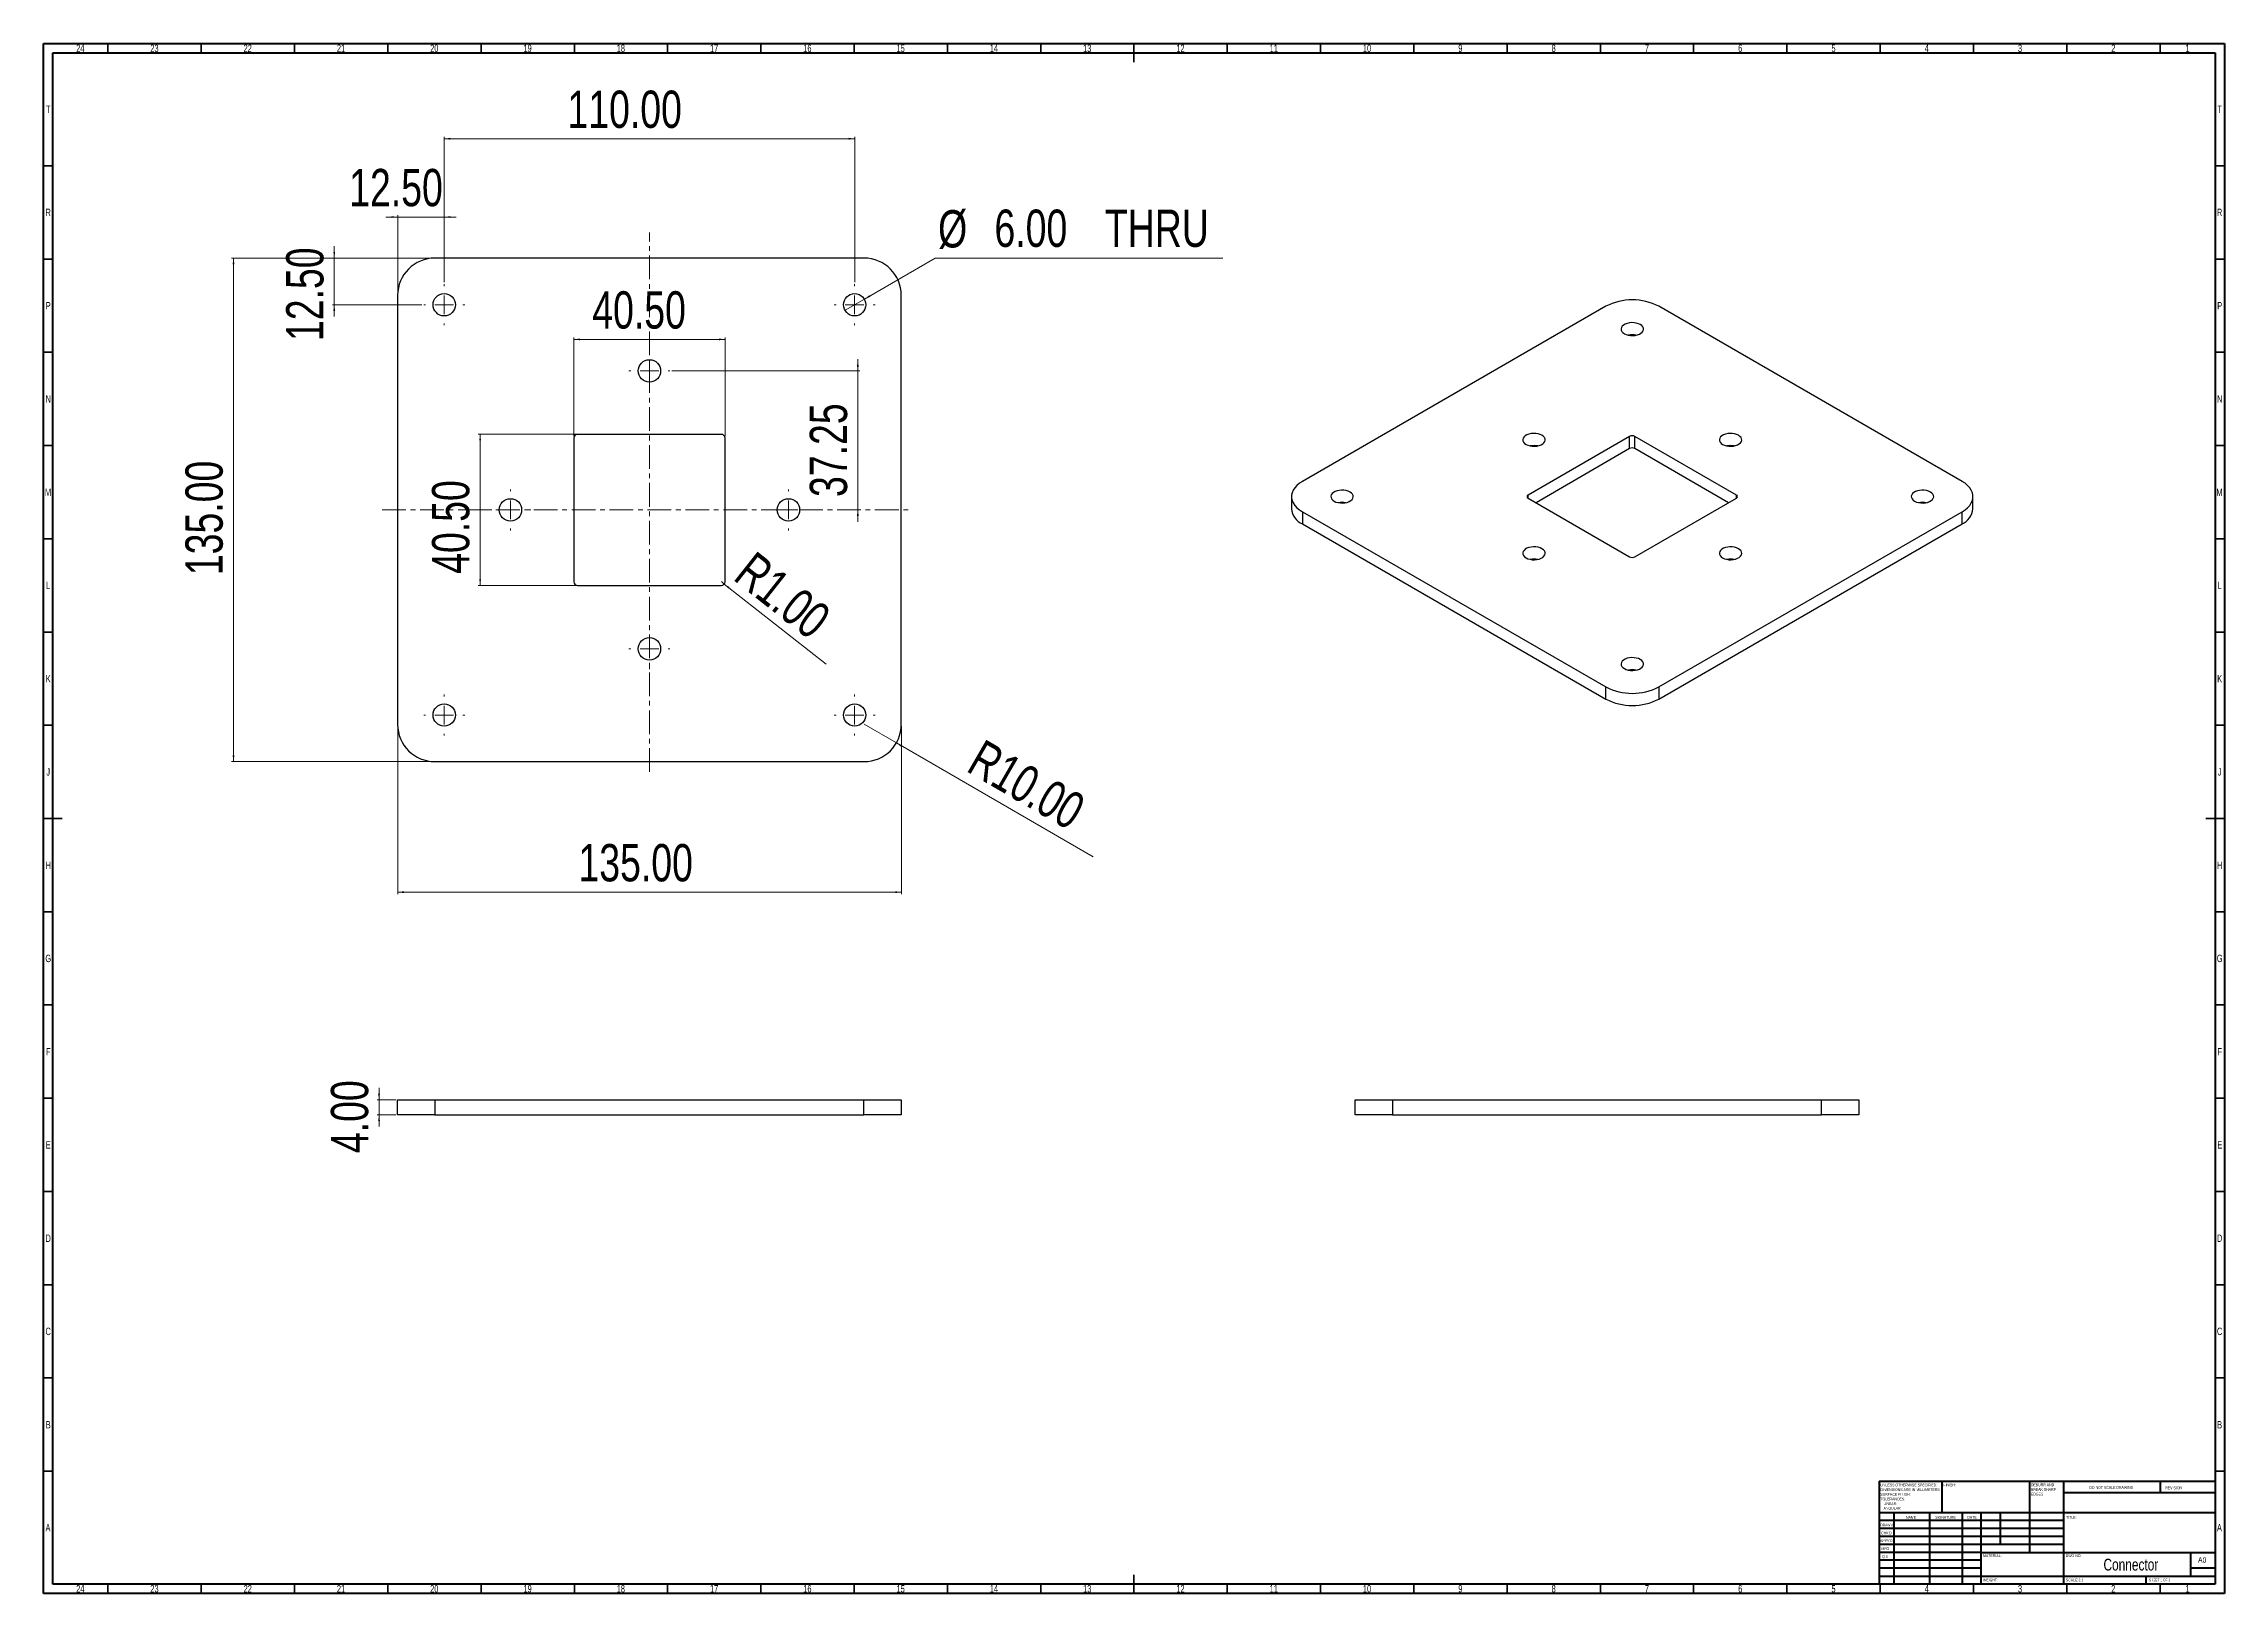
# Model space of a CAD drawing. Header units: millimetres. Extents: x 15 to 1184, y 5 to 836.
import ezdxf

# ---------------------------------------------------------------- set-up
doc = ezdxf.new("R2010")
doc.units = ezdxf.units.MM
doc.linetypes.add('CENTERX2', pattern=[20.32, 12.7, -2.54, 2.54, -2.54])
doc.styles.add('SLDTEXTSTYLE0', font='TXT', dxfattribs={"width": 0.75})
doc.styles.add('SLDTEXTSTYLE1', font='TXT', dxfattribs={"width": 0.686449})
doc.styles.add('SLDTEXTSTYLE2', font='TXT', dxfattribs={"width": 0.6875})
doc.dimstyles.new('SLDDIMSTYLE0', dxfattribs={"dimtxt": 20, "dimasz": 3.302, "dimexe": 0, "dimexo": 0.0625, "dimgap": 5, "dimtad": 1, "dimlfac": 0.5, "dimrnd": 1e-09, "dimzin": 4, "dimdsep": 46, "dimtxsty": 'SLDTEXTSTYLE0', "dimsah": 1, "dimcen": 0.09, "dimadec": 0, "dimazin": 1, "dimtfac": 1, "dimtmove": 0, "dimatfit": 0, "dimfxl": 0, "dimfrac": 2, "dimtolj": 1, "dimtzin": 12, "dimarcsym": 0})
doc.dimstyles.new('SLDDIMSTYLE1', dxfattribs={"dimtxt": 20, "dimasz": 3.302, "dimexe": 0, "dimexo": 0.0625, "dimgap": 5, "dimtad": 1, "dimlfac": 0.5, "dimrnd": 1e-09, "dimzin": 4, "dimdsep": 46, "dimtxsty": 'SLDTEXTSTYLE0', "dimsah": 1, "dimcen": 0.09, "dimadec": 0, "dimazin": 1, "dimtfac": 1, "dimtofl": 0, "dimtmove": 0, "dimatfit": 3, "dimfxl": 0, "dimfrac": 2, "dimtolj": 1, "dimtzin": 12, "dimarcsym": 0})
doc.dimstyles.new('SLDDIMSTYLE2', dxfattribs={"dimtxt": 20, "dimasz": 3.302, "dimexe": 0, "dimexo": 0.0625, "dimgap": 5, "dimtad": 1, "dimlfac": 0.5, "dimrnd": 1e-09, "dimzin": 4, "dimdsep": 46, "dimtxsty": 'SLDTEXTSTYLE0', "dimsah": 1, "dimcen": 0, "dimadec": 0, "dimazin": 1, "dimtfac": 1, "dimtofl": 0, "dimtmove": 0, "dimatfit": 3, "dimfxl": 0, "dimfrac": 2, "dimtolj": 1, "dimtzin": 12, "dimarcsym": 0})
doc.dimstyles.new('SLDDIMSTYLE3', dxfattribs={"dimtxt": 20, "dimasz": 3.302, "dimexe": 0, "dimexo": 0.0625, "dimgap": 5, "dimtad": 0, "dimtih": 1, "dimtoh": 1, "dimlfac": 0.5, "dimrnd": 1e-09, "dimzin": 4, "dimdsep": 46, "dimtxsty": 'SLDTEXTSTYLE0', "dimblk1": 'NONE', "dimsah": 1, "dimcen": 0, "dimadec": 0, "dimazin": 1, "dimtfac": 1, "dimtmove": 0, "dimatfit": 3, "dimldrblk": 'NONE', "dimfxl": 0, "dimfrac": 2, "dimtolj": 1, "dimtzin": 12, "dimarcsym": 0})
doc.dimstyles.new('SLDDIMSTYLE4', dxfattribs={"dimtxt": 20, "dimasz": 3.302, "dimexe": 0, "dimexo": 0.0625, "dimgap": 5, "dimtad": 1, "dimlfac": 0.5, "dimrnd": 1e-09, "dimzin": 12, "dimdsep": 46, "dimtxsty": 'SLDTEXTSTYLE0', "dimsah": 1, "dimcen": 0.09, "dimadec": 0, "dimazin": 3, "dimtfac": 1, "dimtmove": 0, "dimatfit": 0, "dimfxl": 0, "dimfrac": 2, "dimtolj": 1, "dimtzin": 12, "dimarcsym": 0})

# ---------------------------------------------------------------- blocks, each defined once
blk = doc.blocks.new('SW_NOTE_0')
at = {"color": 0, "linetype": 'Continuous', "lineweight": 0, "char_height": 1.5, "attachment_point": 1, "style": 'SLDTEXTSTYLE0'}
for s, insert in [('UNLESS OTHERWISE SPECIFIED:', (0, 1.9)), ('TOLERANCES:', (0, -5.6)), ('DIMENSIONS ARE IN MILLIMETERS', (0, -0.6)), ('SURFACE FINISH:', (0, -3.1)), ('ANGULAR:', (1.7, -10.6)), ('LINEAR:', (1.7, -8.1))]:
    blk.add_mtext(s, dxfattribs=dict(at, insert=insert))
blk = doc.blocks.new('SW_NOTE_0_1')
at = {"color": 0, "linetype": 'Continuous', "lineweight": 0, "char_height": 1.5, "attachment_point": 1, "style": 'SLDTEXTSTYLE0'}
for s, insert in [('DEBURR AND', (0, 1.9)), ('BREAK SHARP', (0, -0.6)), ('EDGES', (0, -3.1))]:
    blk.add_mtext(s, dxfattribs=dict(at, insert=insert))
blk = doc.blocks.new('_D')
at = {"color": 7, "linetype": 'Continuous', "lineweight": 0}
for p, q in [((203.8, 269.6), (193.8, 269.6)), ((194.8, 269.6), (194.8, 276)), ((194.8, 269.6), (194.8, 261.6)), ((203.8, 261.6), (193.8, 261.6)), ((194.8, 261.6), (194.8, 255.3))]:
    blk.add_line(p, q, dxfattribs=at)
at = {"color": 7, "linetype": 'Continuous', "lineweight": 18}
for points in [[(194.8, 269.6), (195.3, 272.9), (194.3, 272.9)], [(194.8, 261.6), (194.3, 258.3), (195.3, 258.3)]]:
    blk.add_solid(points, dxfattribs=at)
at = {"color": 7, "linetype": 'Continuous', "lineweight": 18, "insert": (169, 241.1), "char_height": 20, "attachment_point": 1, "rotation": 90, "style": 'SLDTEXTSTYLE0'}
blk.add_mtext('4.00', dxfattribs=at)
blk = doc.blocks.new('_D_1')
at = {"color": 7, "linetype": 'Continuous', "lineweight": 0}
for p, q in [((223.8, 721), (115.8, 721)), ((116.8, 721), (116.8, 451)), ((223.8, 451), (115.8, 451))]:
    blk.add_line(p, q, dxfattribs=at)
at = {"color": 7, "linetype": 'Continuous', "lineweight": 18}
for points in [[(116.8, 721), (116.3, 717.7), (117.3, 717.7)], [(116.8, 451), (117.3, 454.3), (116.3, 454.3)]]:
    blk.add_solid(points, dxfattribs=at)
at = {"color": 7, "linetype": 'Continuous', "lineweight": 18, "insert": (91, 551), "char_height": 20, "attachment_point": 1, "rotation": 90, "style": 'SLDTEXTSTYLE0'}
blk.add_mtext('135.00', dxfattribs=at)
blk = doc.blocks.new('_D_2')
at = {"color": 7, "linetype": 'Continuous', "lineweight": 0}
for p, q in [((204.8, 470), (204.8, 380)), ((474.8, 470), (474.8, 380)), ((204.8, 381), (474.8, 381))]:
    blk.add_line(p, q, dxfattribs=at)
at = {"color": 7, "linetype": 'Continuous', "lineweight": 18}
for points in [[(204.8, 381), (208.1, 380.5), (208.1, 381.5)], [(474.8, 381), (471.5, 381.5), (471.5, 380.5)]]:
    blk.add_solid(points, dxfattribs=at)
at = {"color": 7, "linetype": 'Continuous', "lineweight": 18, "insert": (301.7, 406.8), "char_height": 20, "attachment_point": 1, "style": 'SLDTEXTSTYLE0'}
blk.add_mtext('135.00', dxfattribs=at)
blk = doc.blocks.new('_D_3')
at = {"color": 7, "linetype": 'Continuous', "lineweight": 0}
for q in [(454.8, 471), (577.7, 400)]:
    blk.add_line((472.1, 461), q, dxfattribs=at)
at = {"color": 7, "linetype": 'Continuous', "lineweight": 18}
blk.add_solid([(472.1, 461), (474.7, 458.9), (475.2, 459.8)], dxfattribs=at)
at = {"color": 7, "linetype": 'Continuous', "lineweight": 18, "insert": (518.9, 463.5), "char_height": 20, "attachment_point": 1, "rotation": 330, "style": 'SLDTEXTSTYLE0'}
blk.add_mtext('R10.00', dxfattribs=at)
blk = doc.blocks.new('_D_4')
at = {"color": 7, "linetype": 'Continuous', "lineweight": 0}
for p, q in [((455, 699), (493, 720.9)), ((493, 720.9), (647.1, 720.9)), ((444.6, 693), (455, 699))]:
    blk.add_line(p, q, dxfattribs=at)
at = {"color": 7, "linetype": 'Continuous', "lineweight": 18}
blk.add_solid([(455, 699), (458.1, 700.2), (457.6, 701.1)], dxfattribs=at)
at = {"color": 7, "linetype": 'Continuous', "lineweight": 18, "char_height": 20, "attachment_point": 1, "style": 'SLDTEXTSTYLE0'}
for s, insert in [('%%c', (494.5, 746.7)), ('6.00', (524.7, 747)), ('THRU', (583.9, 747))]:
    blk.add_mtext(s, dxfattribs=dict(at, insert=insert))
blk = doc.blocks.new('_None')
blk = doc.blocks.new('_D_5')
at = {"color": 7, "linetype": 'Continuous', "lineweight": 0}
for p, q in [((299.3, 625.5), (299.3, 678.4)), ((380.3, 625.5), (380.3, 678.4)), ((299.3, 677.4), (380.3, 677.4))]:
    blk.add_line(p, q, dxfattribs=at)
at = {"color": 7, "linetype": 'Continuous', "lineweight": 18}
for points in [[(299.3, 677.4), (302.6, 676.9), (302.6, 677.9)], [(380.3, 677.4), (377, 677.9), (377, 676.9)]]:
    blk.add_solid(points, dxfattribs=at)
at = {"color": 7, "linetype": 'Continuous', "lineweight": 18, "insert": (309.1, 703.2), "char_height": 20, "attachment_point": 1, "style": 'SLDTEXTSTYLE0'}
blk.add_mtext('40.50', dxfattribs=at)
blk = doc.blocks.new('_D_6')
at = {"color": 7, "linetype": 'Continuous', "lineweight": 0}
for p, q in [((300.3, 626.5), (248, 626.5)), ((249, 626.5), (249, 545.5)), ((300.3, 545.5), (248, 545.5))]:
    blk.add_line(p, q, dxfattribs=at)
at = {"color": 7, "linetype": 'Continuous', "lineweight": 18}
for points in [[(249, 626.5), (248.5, 623.2), (249.5, 623.2)], [(249, 545.5), (249.5, 548.8), (248.5, 548.8)]]:
    blk.add_solid(points, dxfattribs=at)
at = {"color": 7, "linetype": 'Continuous', "lineweight": 18, "insert": (223.2, 551.7), "char_height": 20, "attachment_point": 1, "rotation": 90, "style": 'SLDTEXTSTYLE0'}
blk.add_mtext('40.50', dxfattribs=at)
blk = doc.blocks.new('_D_7')
at = {"color": 7, "linetype": 'Continuous', "lineweight": 0}
for q in [(378.3, 547.5), (434.4, 503.2)]:
    blk.add_line((379.8, 546.2), q, dxfattribs=at)
at = {"color": 7, "linetype": 'Continuous', "lineweight": 18}
blk.add_solid([(379.8, 546.2), (382.1, 543.8), (382.7, 544.6)], dxfattribs=at)
at = {"color": 7, "linetype": 'Continuous', "lineweight": 18, "insert": (396.4, 564.6), "char_height": 20, "attachment_point": 1, "rotation": 321.7071, "style": 'SLDTEXTSTYLE0'}
blk.add_mtext('R1.00', dxfattribs=at)
blk = doc.blocks.new('_D_8')
at = {"color": 7, "linetype": 'Continuous', "lineweight": 0}
for p, q in [((451.5, 660.5), (451.5, 666.8)), ((351.8, 660.5), (452.5, 660.5)), ((451.5, 660.5), (451.5, 586)), ((451.5, 586), (451.5, 579.6))]:
    blk.add_line(p, q, dxfattribs=at)
at = {"color": 7, "linetype": 'Continuous', "lineweight": 18}
for points in [[(451.5, 660.5), (452, 663.8), (450.9, 663.8)], [(451.5, 586), (450.9, 582.7), (452, 582.7)]]:
    blk.add_solid(points, dxfattribs=at)
at = {"color": 7, "linetype": 'Continuous', "lineweight": 18, "insert": (425.7, 592.9), "char_height": 20, "attachment_point": 1, "rotation": 90, "style": 'SLDTEXTSTYLE0'}
blk.add_mtext('37.25', dxfattribs=at)
blk = doc.blocks.new('_D_9')
at = {"color": 7, "linetype": 'Continuous', "lineweight": 0}
for p, q in [((229.8, 708), (229.8, 786)), ((229.8, 785), (449.8, 785)), ((449.8, 708), (449.8, 786))]:
    blk.add_line(p, q, dxfattribs=at)
at = {"color": 7, "linetype": 'Continuous', "lineweight": 18}
for points in [[(229.8, 785), (233.1, 784.5), (233.1, 785.5)], [(449.8, 785), (446.5, 785.5), (446.5, 784.5)]]:
    blk.add_solid(points, dxfattribs=at)
at = {"color": 7, "linetype": 'Continuous', "lineweight": 18, "insert": (295.8, 810.8), "char_height": 20, "attachment_point": 1, "style": 'SLDTEXTSTYLE0'}
blk.add_mtext('110.00', dxfattribs=at)
blk = doc.blocks.new('_D_10')
at = {"color": 7, "linetype": 'Continuous', "lineweight": 0}
for p, q in [((204.8, 743), (198.4, 743)), ((204.8, 702), (204.8, 744)), ((229.8, 743), (204.8, 743)), ((229.8, 708), (229.8, 744)), ((229.8, 743), (236.1, 743))]:
    blk.add_line(p, q, dxfattribs=at)
at = {"color": 7, "linetype": 'Continuous', "lineweight": 18}
for points in [[(204.8, 743), (201.5, 743.5), (201.5, 742.5)], [(229.8, 743), (233.1, 742.5), (233.1, 743.5)]]:
    blk.add_solid(points, dxfattribs=at)
at = {"color": 7, "linetype": 'Continuous', "lineweight": 18, "insert": (178.8, 768.8), "char_height": 20, "attachment_point": 1, "style": 'SLDTEXTSTYLE0'}
blk.add_mtext('12.50', dxfattribs=at)
blk = doc.blocks.new('_D_11')
at = {"color": 7, "linetype": 'Continuous', "lineweight": 0}
for p, q in [((170.8, 721), (170.8, 727.3)), ((223.8, 721), (169.8, 721)), ((170.8, 696), (170.8, 721)), ((217.8, 696), (169.8, 696)), ((170.8, 696), (170.8, 689.6))]:
    blk.add_line(p, q, dxfattribs=at)
at = {"color": 7, "linetype": 'Continuous', "lineweight": 18}
for points in [[(170.8, 721), (171.3, 724.3), (170.3, 724.3)], [(170.8, 696), (170.3, 692.7), (171.3, 692.7)]]:
    blk.add_solid(points, dxfattribs=at)
at = {"color": 7, "linetype": 'Continuous', "lineweight": 18, "insert": (145, 676.5), "char_height": 20, "attachment_point": 1, "rotation": 90, "style": 'SLDTEXTSTYLE0'}
blk.add_mtext('12.50', dxfattribs=at)
blk = doc.blocks.new('SW_CENTERMARKSYMBOL_0')
at = {"color": 0, "linetype": 'Continuous', "lineweight": 18}
for p, q in [((-10, 0), (-11, 0)), ((0, 0), (-5, 0)), ((0, 10), (0, 11)), ((0, 0), (0, 5)), ((0, 0), (0, -5)), ((0, 0), (5, 0)), ((10, 0), (11, 0)), ((0, -10), (0, -11))]:
    blk.add_line(p, q, dxfattribs=at)
blk = doc.blocks.new('SW_CENTERMARKSYMBOL_1')
at = {"color": 0, "linetype": 'Continuous', "lineweight": 18}
for p, q in [((-10, 0), (-11, 0)), ((0, 0), (-5, 0)), ((0, 10), (0, 11)), ((0, 0), (0, 5)), ((0, 0), (0, -5)), ((0, 0), (5, 0)), ((10, 0), (11, 0)), ((0, -10), (0, -11))]:
    blk.add_line(p, q, dxfattribs=at)
blk = doc.blocks.new('SW_CENTERMARKSYMBOL_2')
at = {"color": 0, "linetype": 'Continuous', "lineweight": 18}
for p, q in [((-10, 0), (-11, 0)), ((0, 0), (-5, 0)), ((0, 10), (0, 11)), ((0, 0), (0, 5)), ((0, 0), (0, -5)), ((0, 0), (5, 0)), ((10, 0), (11, 0)), ((0, -10), (0, -11))]:
    blk.add_line(p, q, dxfattribs=at)
blk = doc.blocks.new('SW_CENTERMARKSYMBOL_3')
at = {"color": 0, "linetype": 'Continuous', "lineweight": 18}
for p, q in [((-10, 0), (-16, 0)), ((0, 0), (-5, 0)), ((0, 10), (0, 11)), ((0, 0), (0, 5)), ((0, 0), (0, -5)), ((0, 0), (5, 0)), ((10, 0), (11, 0)), ((0, -10), (0, -11))]:
    blk.add_line(p, q, dxfattribs=at)
blk = doc.blocks.new('SW_CENTERMARKSYMBOL_4')
at = {"color": 0, "linetype": 'Continuous', "lineweight": 18}
for p, q in [((-10, 0), (-11, 0)), ((0, 0), (-5, 0)), ((0, 10), (0, 11)), ((0, 0), (0, 5)), ((0, 0), (0, -5)), ((0, 0), (5, 0)), ((10, 0), (11, 0)), ((0, -10), (0, -11))]:
    blk.add_line(p, q, dxfattribs=at)
blk = doc.blocks.new('SW_CENTERMARKSYMBOL_5')
at = {"color": 0, "linetype": 'Continuous', "lineweight": 18}
for p, q in [((-10, 0), (-11, 0)), ((0, 0), (-5, 0)), ((0, 10), (0, 11)), ((0, 0), (0, 5)), ((0, 0), (0, -5)), ((0, 0), (5, 0)), ((10, 0), (11, 0)), ((0, -10), (0, -11))]:
    blk.add_line(p, q, dxfattribs=at)
blk = doc.blocks.new('SW_CENTERMARKSYMBOL_6')
at = {"color": 0, "linetype": 'Continuous', "lineweight": 18}
for p, q in [((-10, 0), (-11, 0)), ((0, 0), (-5, 0)), ((0, 10), (0, 11)), ((0, 0), (0, 5)), ((0, 0), (0, -5)), ((0, 0), (5, 0)), ((10, 0), (11, 0)), ((0, -10), (0, -11))]:
    blk.add_line(p, q, dxfattribs=at)
blk = doc.blocks.new('SW_CENTERMARKSYMBOL_7')
at = {"color": 0, "linetype": 'Continuous', "lineweight": 18}
for p, q in [((-10, 0), (-11, 0)), ((0, 0), (-5, 0)), ((0, 10), (0, 11)), ((0, 0), (0, 5)), ((0, 0), (0, -5)), ((0, 0), (5, 0)), ((10, 0), (11, 0)), ((0, -10), (0, -11))]:
    blk.add_line(p, q, dxfattribs=at)

msp = doc.modelspace()

# ---------------------------------------------------------------- linework, layer by layer
at = {"color": 7, "linetype": 'Continuous', "lineweight": 70}
for p, q in [((15, 5), (15, 836)), ((15, 836), (1184, 836)), ((20, 10), (20, 831)), ((20, 831), (1179, 831)), ((1179, 831), (1179, 10)), ((1184, 836), (1184, 5)), ((1184, 5), (15, 5)), ((1179, 10), (20, 10))]:
    msp.add_line(p, q, dxfattribs=at)
at = {"color": 7, "linetype": 'Continuous', "lineweight": 35}
for p, q in [((49.5, 831), (49.5, 836)), ((99.5, 831), (99.5, 836)), ((149.5, 831), (149.5, 836)), ((199.5, 831), (199.5, 836)), ((249.5, 831), (249.5, 836)), ((299.5, 831), (299.5, 836)), ((349.5, 831), (349.5, 836)), ((399.5, 831), (399.5, 836)), ((449.5, 831), (449.5, 836)), ((499.5, 831), (499.5, 836)), ((549.5, 831), (549.5, 836)), ((599.5, 836), (599.5, 826)), ((599.5, 831), (599.5, 836)), ((649.5, 831), (649.5, 836)), ((699.5, 831), (699.5, 836)), ((749.5, 831), (749.5, 836)), ((799.5, 831), (799.5, 836)), ((849.5, 831), (849.5, 836)), ((899.5, 831), (899.5, 836)), ((949.5, 831), (949.5, 836)), ((999.5, 831), (999.5, 836)), ((1049.5, 831), (1049.5, 836)), ((1099.5, 831), (1099.5, 836)), ((1149.5, 831), (1149.5, 836)), ((20, 770.5), (15, 770.5)), ((1179, 770.5), (1184, 770.5)), ((20, 720.5), (15, 720.5)), ((1179, 720.5), (1184, 720.5)), ((20, 670.5), (15, 670.5)), ((1179, 670.5), (1184, 670.5)), ((20, 620.5), (15, 620.5)), ((1179, 620.5), (1184, 620.5)), ((20, 570.5), (15, 570.5)), ((1179, 570.5), (1184, 570.5)), ((20, 520.5), (15, 520.5)), ((1179, 520.5), (1184, 520.5)), ((20, 470.5), (15, 470.5)), ((1179, 470.5), (1184, 470.5)), ((15, 420.5), (25, 420.5)), ((20, 420.5), (15, 420.5)), ((1184, 420.5), (1174, 420.5)), ((1179, 420.5), (1184, 420.5)), ((20, 370.5), (15, 370.5)), ((1179, 370.5), (1184, 370.5)), ((20, 320.5), (15, 320.5)), ((1179, 320.5), (1184, 320.5)), ((20, 270.5), (15, 270.5)), ((1179, 270.5), (1184, 270.5)), ((20, 220.5), (15, 220.5)), ((1179, 220.5), (1184, 220.5)), ((20, 170.5), (15, 170.5)), ((1179, 170.5), (1184, 170.5)), ((20, 120.5), (15, 120.5)), ((1179, 120.5), (1184, 120.5)), ((20, 70.5), (15, 70.5)), ((1179, 70.5), (1184, 70.5)), ((599.5, 5), (599.5, 15)), ((49.5, 10), (49.5, 5)), ((99.5, 10), (99.5, 5)), ((149.5, 10), (149.5, 5)), ((199.5, 10), (199.5, 5)), ((249.5, 10), (249.5, 5)), ((299.5, 10), (299.5, 5)), ((349.5, 10), (349.5, 5)), ((399.5, 10), (399.5, 5)), ((449.5, 10), (449.5, 5)), ((499.5, 10), (499.5, 5)), ((549.5, 10), (549.5, 5)), ((599.5, 10), (599.5, 5)), ((649.5, 10), (649.5, 5)), ((699.5, 10), (699.5, 5)), ((749.5, 10), (749.5, 5)), ((799.5, 10), (799.5, 5)), ((849.5, 10), (849.5, 5)), ((899.5, 10), (899.5, 5)), ((949.5, 10), (949.5, 5)), ((999.5, 10), (999.5, 5)), ((1049.5, 10), (1049.5, 5)), ((1099.5, 10), (1099.5, 5)), ((1149.5, 10), (1149.5, 5))]:
    msp.add_line(p, q, dxfattribs=at)
at = {"color": 7, "linetype": 'CENTERX2', "lineweight": 18}
for p, q in [((339.759, 445.46), (339.759, 734.688)), ((196.496, 585.985), (479.955, 585.985))]:
    msp.add_line(p, q, dxfattribs=at)
at = {"color": 7, "linetype": 'Continuous', "lineweight": 25}
for p, q in [((454.759, 720.985), (224.759, 720.985)), ((204.759, 700.985), (204.759, 470.985)), ((474.759, 470.985), (474.759, 700.985)), ((852.467, 695.162), (689.833, 601.275)), ((1043.386, 601.275), (880.752, 695.162)), ((299.259, 624.485), (299.259, 547.485)), ((378.259, 626.485), (301.259, 626.485)), ((380.259, 547.485), (380.259, 624.485)), ((865.195, 625.359), (810.748, 593.927)), ((865.195, 618.827), (865.195, 625.359)), ((922.471, 593.927), (868.024, 625.359)), ((868.024, 618.827), (868.024, 625.359)), ((865.195, 618.827), (814.992, 589.845)), ((918.227, 589.845), (868.024, 618.827)), ((683.975, 593.111), (683.975, 586.579)), ((689.833, 584.947), (852.467, 491.06)), ((689.833, 584.947), (689.833, 578.414)), ((810.748, 592.294), (865.195, 560.863)), ((868.024, 560.863), (922.471, 592.294)), ((880.752, 491.06), (1043.386, 584.947)), ((1043.386, 578.414), (1043.386, 584.947)), ((1049.244, 586.579), (1049.244, 593.111)), ((689.833, 578.414), (852.467, 484.527)), ((880.752, 484.527), (1043.386, 578.414)), ((301.259, 545.485), (378.259, 545.485)), ((852.467, 484.527), (852.467, 491.06)), ((880.752, 491.06), (880.752, 484.527)), ((224.759, 450.985), (454.759, 450.985)), ((204.759, 261.629), (204.759, 269.629)), ((204.759, 269.629), (224.759, 269.629)), ((224.759, 269.629), (224.759, 261.629)), ((224.759, 269.629), (454.759, 269.629)), ((454.759, 261.629), (454.759, 269.629)), ((454.759, 269.629), (474.759, 269.629)), ((474.759, 269.629), (474.759, 261.629)), ((718.1, 261.629), (718.1, 269.629)), ((718.1, 269.629), (738.1, 269.629)), ((738.1, 269.629), (738.1, 261.629)), ((738.1, 269.629), (968.1, 269.629)), ((968.1, 261.629), (968.1, 269.629)), ((968.1, 269.629), (988.1, 269.629)), ((988.1, 269.629), (988.1, 261.629)), ((224.759, 261.629), (204.759, 261.629)), ((224.759, 261.629), (454.759, 261.629)), ((474.759, 261.629), (454.759, 261.629)), ((738.1, 261.629), (718.1, 261.629)), ((738.1, 261.629), (968.1, 261.629)), ((988.1, 261.629), (968.1, 261.629))]:
    msp.add_line(p, q, dxfattribs=at)
at = {"color": 8, "linetype": 'Continuous', "lineweight": 25}
for p, q in [((810.748, 592.294), (810.748, 593.927)), ((922.471, 592.294), (922.471, 593.927))]:
    msp.add_line(p, q, dxfattribs=at)
at = {"color": 7, "linetype": 'Continuous', "lineweight": 50}
for p, q in [((999, 65.25), (1179, 65.25)), ((999, 65.25), (999, 10)), ((1032.8, 48.25), (1032.8, 65.25)), ((1079.6, 65.25), (1079.6, 27)), ((1097.8, 65.25), (1097.8, 10)), ((1179, 58.875), (1097.8, 58.875)), ((1149.8, 58.875), (1149.8, 65.25)), ((1179, 48.25), (999, 48.25)), ((1006.8, 48.25), (1006.8, 10)), ((1025.991, 48.25), (1025.991, 10)), ((1043.399, 48.25), (1043.399, 10)), ((1053.6, 10), (1053.6, 48.25)), ((1064, 31.25), (1064, 48.25)), ((1097.8, 44), (999, 44)), ((1097.8, 39.75), (999, 39.75)), ((1097.8, 35.5), (999, 35.5)), ((1097.8, 31.25), (999, 31.25)), ((1053.6, 27), (999, 27)), ((1053.6, 27), (1179, 27)), ((1166, 14.25), (1166, 27)), ((1053.6, 22.75), (999, 22.75)), ((1053.6, 18.5), (999, 18.5)), ((999, 14.25), (1179, 14.25)), ((1142, 10), (1142, 14.25)), ((1179, 18.5), (1166, 18.5))]:
    msp.add_line(p, q, dxfattribs=at)
at = {"color": 7, "linetype": 'Continuous', "lineweight": 25, "flags": 128}
for points in [[(862.367, 680.466), (863.342, 680.011), (864.459, 679.682), (865.671, 679.495), (866.923, 679.457), (868.162, 679.57), (869.333, 679.83), (870.385, 680.224), (871.272, 680.736), (871.955, 681.343), (872.405, 682.019), (872.601, 682.734), (872.536, 683.458), (872.211, 684.157), (871.641, 684.802), (870.852, 685.365), (869.877, 685.821), (868.76, 686.149), (867.548, 686.337), (866.295, 686.375), (865.056, 686.261), (863.885, 686.002), (862.833, 685.608), (861.947, 685.096), (861.263, 684.488), (860.814, 683.812), (860.618, 683.097), (860.683, 682.374), (861.008, 681.674), (861.577, 681.029), (862.367, 680.466)], [(809.687, 621.073), (810.662, 620.617), (811.78, 620.288), (812.991, 620.101), (814.244, 620.063), (815.483, 620.176), (816.654, 620.436), (817.706, 620.83), (818.593, 621.342), (819.276, 621.95), (819.725, 622.626), (819.922, 623.341), (819.856, 624.064), (819.531, 624.763), (818.962, 625.409), (818.173, 625.971), (817.198, 626.427), (816.08, 626.756), (814.869, 626.943), (813.616, 626.981), (812.377, 626.868), (811.206, 626.608), (810.154, 626.214), (809.267, 625.702), (808.584, 625.095), (808.134, 624.419), (807.938, 623.703), (808.004, 622.98), (808.328, 622.281), (808.898, 621.636), (809.687, 621.073)], [(915.046, 621.073), (916.021, 620.617), (917.139, 620.288), (918.35, 620.101), (919.603, 620.063), (920.842, 620.176), (922.013, 620.436), (923.065, 620.83), (923.952, 621.342), (924.635, 621.95), (925.084, 622.626), (925.281, 623.341), (925.215, 624.064), (924.89, 624.763), (924.321, 625.409), (923.531, 625.971), (922.557, 626.427), (921.439, 626.756), (920.227, 626.943), (918.975, 626.981), (917.736, 626.868), (916.565, 626.608), (915.513, 626.214), (914.626, 625.702), (913.943, 625.095), (913.493, 624.419), (913.297, 623.703), (913.363, 622.98), (913.687, 622.281), (914.257, 621.636), (915.046, 621.073)], [(689.833, 601.275), (688.231, 600.231), (686.859, 599.084), (685.737, 597.849), (684.88, 596.546), (684.302, 595.192), (684.011, 593.808), (684.011, 592.414), (684.302, 591.03), (684.88, 589.676), (685.737, 588.372), (686.859, 587.138), (688.231, 585.99), (689.833, 584.947)], [(706.803, 590.662), (707.778, 590.206), (708.896, 589.877), (710.107, 589.69), (711.36, 589.652), (712.599, 589.765), (713.77, 590.025), (714.822, 590.419), (715.709, 590.931), (716.392, 591.538), (716.841, 592.214), (717.038, 592.93), (716.972, 593.653), (716.647, 594.352), (716.078, 594.997), (715.289, 595.56), (714.314, 596.016), (713.196, 596.344), (711.984, 596.532), (710.732, 596.57), (709.493, 596.457), (708.322, 596.197), (707.27, 595.803), (706.383, 595.291), (705.7, 594.683), (705.25, 594.007), (705.054, 593.292), (705.12, 592.569), (705.444, 591.87), (706.014, 591.224), (706.803, 590.662)], [(1017.93, 590.662), (1018.905, 590.206), (1020.023, 589.877), (1021.234, 589.69), (1022.487, 589.652), (1023.726, 589.765), (1024.897, 590.025), (1025.949, 590.419), (1026.836, 590.931), (1027.519, 591.538), (1027.968, 592.214), (1028.165, 592.93), (1028.099, 593.653), (1027.774, 594.352), (1027.205, 594.997), (1026.416, 595.56), (1025.441, 596.016), (1024.323, 596.344), (1023.111, 596.532), (1021.859, 596.57), (1020.62, 596.457), (1019.449, 596.197), (1018.397, 595.803), (1017.51, 595.291), (1016.827, 594.683), (1016.377, 594.007), (1016.181, 593.292), (1016.247, 592.569), (1016.571, 591.87), (1017.141, 591.224), (1017.93, 590.662)], [(1043.386, 584.947), (1044.988, 585.99), (1046.36, 587.138), (1047.482, 588.372), (1048.338, 589.676), (1048.916, 591.03), (1049.207, 592.414), (1049.207, 593.808), (1048.916, 595.192), (1048.338, 596.546), (1047.482, 597.849), (1046.36, 599.084), (1044.988, 600.231), (1043.386, 601.275)], [(809.687, 560.25), (810.662, 559.795), (811.78, 559.466), (812.991, 559.279), (814.244, 559.241), (815.483, 559.354), (816.654, 559.613), (817.706, 560.008), (818.593, 560.52), (819.276, 561.127), (819.725, 561.803), (819.922, 562.518), (819.856, 563.241), (819.531, 563.941), (818.962, 564.586), (818.173, 565.149), (817.198, 565.605), (816.08, 565.933), (814.869, 566.121), (813.616, 566.159), (812.377, 566.045), (811.206, 565.786), (810.154, 565.391), (809.267, 564.879), (808.584, 564.272), (808.134, 563.596), (807.938, 562.881), (808.004, 562.158), (808.328, 561.458), (808.898, 560.813), (809.687, 560.25)], [(915.046, 560.25), (916.021, 559.795), (917.139, 559.466), (918.35, 559.279), (919.603, 559.241), (920.842, 559.354), (922.013, 559.613), (923.065, 560.008), (923.952, 560.52), (924.635, 561.127), (925.084, 561.803), (925.281, 562.518), (925.215, 563.241), (924.89, 563.941), (924.321, 564.586), (923.531, 565.149), (922.557, 565.605), (921.439, 565.933), (920.227, 566.121), (918.975, 566.159), (917.736, 566.045), (916.565, 565.786), (915.513, 565.391), (914.626, 564.879), (913.943, 564.272), (913.493, 563.596), (913.297, 562.881), (913.363, 562.158), (913.687, 561.458), (914.257, 560.813), (915.046, 560.25)], [(862.367, 500.857), (863.342, 500.401), (864.459, 500.072), (865.671, 499.885), (866.923, 499.847), (868.162, 499.96), (869.333, 500.22), (870.385, 500.614), (871.272, 501.126), (871.955, 501.733), (872.405, 502.409), (872.601, 503.125), (872.536, 503.848), (872.211, 504.547), (871.641, 505.192), (870.852, 505.755), (869.877, 506.211), (868.76, 506.54), (867.548, 506.727), (866.295, 506.765), (865.056, 506.652), (863.885, 506.392), (862.833, 505.998), (861.947, 505.486), (861.263, 504.878), (860.814, 504.202), (860.618, 503.487), (860.683, 502.764), (861.008, 502.065), (861.577, 501.419), (862.367, 500.857)]]:
    msp.add_lwpolyline(points, dxfattribs=at)
at = {"color": 7, "linetype": 'Continuous', "lineweight": 25}
for centre in [(229.759, 695.985), (449.759, 695.985), (339.759, 660.485), (265.259, 585.985), (414.259, 585.985), (339.759, 511.485), (229.759, 475.985), (449.759, 475.985)]:
    msp.add_circle(centre, 6, dxfattribs=at)
for centre, radius, start, end in [((224.759, 700.985), 20, 90, 180), ((454.759, 700.985), 20, 0, 90), ((866.609, 667.967), 30.652, 62.524312, 117.475688), ((866.609, 669.706), 10.142, 78.641425, 101.358575), ((301.259, 624.485), 2, 90, 180), ((378.259, 624.485), 2, 0, 90), ((813.93, 610.313), 10.142, 78.641425, 101.358575), ((866.609, 622.63), 3.074, 62.609672, 117.390328), ((919.289, 610.313), 10.142, 78.641425, 101.358575), ((866.609, 616.097), 3.074, 62.609672, 117.390328), ((693.644, 587.332), 9.698, 184.458267, 246.861874), ((711.046, 579.902), 10.142, 78.641425, 101.358575), ((811.058, 593.111), 0.873, 110.783421, 249.216579), ((922.161, 593.111), 0.873, 290.783421, 69.216579), ((1022.173, 579.902), 10.142, 78.641425, 101.358575), ((1039.075, 587.691), 10.229, 294.923998, 353.755861), ((813.93, 549.49), 10.142, 78.641425, 101.358575), ((866.609, 563.592), 3.074, 242.609672, 297.390328), ((919.289, 549.49), 10.142, 78.641425, 101.358575), ((301.259, 547.485), 2, 180, 270), ((378.259, 547.485), 2, 270, 0), ((866.609, 518.255), 30.652, 242.524312, 297.475688), ((866.609, 490.097), 10.142, 78.641425, 101.358575), ((866.609, 511.722), 30.652, 242.524312, 297.475688), ((224.759, 470.985), 20, 180, 270), ((454.759, 470.985), 20, 270, 0)]:
    msp.add_arc(centre, radius, start, end, dxfattribs=at)

# ---------------------------------------------------------------- block references
at = {"color": 7, "linetype": 'Continuous', "lineweight": 0}
for name, p in [('SW_CENTERMARKSYMBOL_4', (229.759, 695.985)), ('SW_CENTERMARKSYMBOL_5', (449.759, 695.985)), ('SW_CENTERMARKSYMBOL_2', (339.759, 660.485)), ('SW_CENTERMARKSYMBOL_3', (265.259, 585.985)), ('SW_CENTERMARKSYMBOL_1', (414.259, 585.985)), ('SW_CENTERMARKSYMBOL_0', (339.759, 511.485)), ('SW_CENTERMARKSYMBOL_7', (229.759, 475.985)), ('SW_CENTERMARKSYMBOL_6', (449.759, 475.985)), ('SW_NOTE_0', (999.594, 61.987)), ('SW_NOTE_0_1', (1080.309, 62.069))]:
    msp.add_blockref(name, p, dxfattribs=at)

# ---------------------------------------------------------------- texts
for s, insert, char_height, attachment_point, style in [('24', (34.67, 835.474), 3.9687, 2, 'SLDTEXTSTYLE0'), ('23', (74.42, 835.474), 3.9687, 2, 'SLDTEXTSTYLE0'), ('22', (124.42, 835.474), 3.9687, 2, 'SLDTEXTSTYLE0'), ('21', (174.42, 835.474), 3.9687, 2, 'SLDTEXTSTYLE0'), ('20', (224.42, 835.474), 3.9687, 2, 'SLDTEXTSTYLE0'), ('19', (274.42, 835.474), 3.9687, 2, 'SLDTEXTSTYLE0'), ('18', (324.42, 835.474), 3.9687, 2, 'SLDTEXTSTYLE0'), ('17', (374.42, 835.474), 3.9687, 2, 'SLDTEXTSTYLE0'), ('16', (424.42, 835.474), 3.9687, 2, 'SLDTEXTSTYLE0'), ('15', (474.42, 835.474), 3.9687, 2, 'SLDTEXTSTYLE0'), ('14', (524.42, 835.474), 3.9687, 2, 'SLDTEXTSTYLE0'), ('13', (574.42, 835.474), 3.9687, 2, 'SLDTEXTSTYLE0'), ('12', (624.42, 835.474), 3.9687, 2, 'SLDTEXTSTYLE0'), ('11', (674.42, 835.474), 3.9687, 2, 'SLDTEXTSTYLE0'), ('10', (724.42, 835.474), 3.9687, 2, 'SLDTEXTSTYLE0'), ('9', (774.46, 835.474), 3.969, 2, 'SLDTEXTSTYLE0'), ('8', (824.46, 835.474), 3.969, 2, 'SLDTEXTSTYLE0'), ('7', (874.46, 835.474), 3.969, 2, 'SLDTEXTSTYLE0'), ('6', (924.46, 835.474), 3.969, 2, 'SLDTEXTSTYLE0'), ('5', (974.46, 835.474), 3.969, 2, 'SLDTEXTSTYLE0'), ('4', (1024.46, 835.474), 3.969, 2, 'SLDTEXTSTYLE0'), ('3', (1074.46, 835.474), 3.969, 2, 'SLDTEXTSTYLE0'), ('2', (1124.46, 835.474), 3.969, 2, 'SLDTEXTSTYLE0'), ('1', (1164.21, 835.474), 3.969, 2, 'SLDTEXTSTYLE0'), ('T', (17.488, 802.724), 3.969, 2, 'SLDTEXTSTYLE0'), ('T', (1181.488, 802.724), 3.969, 2, 'SLDTEXTSTYLE0'), ('R', (17.444, 747.474), 3.969, 2, 'SLDTEXTSTYLE0'), ('R', (1181.444, 747.474), 3.969, 2, 'SLDTEXTSTYLE0'), ('P', (17.485, 697.418), 3.969, 2, 'SLDTEXTSTYLE0'), ('P', (1181.485, 697.418), 3.969, 2, 'SLDTEXTSTYLE0'), ('N', (17.464, 647.474), 3.969, 2, 'SLDTEXTSTYLE0'), ('N', (1181.464, 647.474), 3.969, 2, 'SLDTEXTSTYLE0'), ('M', (17.362, 597.418), 3.969, 2, 'SLDTEXTSTYLE0'), ('M', (1181.362, 597.418), 3.969, 2, 'SLDTEXTSTYLE0'), ('L', (17.455, 547.474), 3.969, 2, 'SLDTEXTSTYLE0'), ('L', (1181.455, 547.474), 3.969, 2, 'SLDTEXTSTYLE0'), ('K', (17.489, 497.418), 3.969, 2, 'SLDTEXTSTYLE0'), ('K', (1181.489, 497.418), 3.969, 2, 'SLDTEXTSTYLE0'), ('J', (17.465, 447.474), 3.969, 2, 'SLDTEXTSTYLE0'), ('J', (1181.465, 447.474), 3.969, 2, 'SLDTEXTSTYLE0'), ('H', (17.49, 397.418), 3.969, 2, 'SLDTEXTSTYLE0'), ('H', (1181.49, 397.418), 3.969, 2, 'SLDTEXTSTYLE0'), ('G', (17.487, 347.474), 3.969, 2, 'SLDTEXTSTYLE0'), ('G', (1181.487, 347.474), 3.969, 2, 'SLDTEXTSTYLE0'), ('F', (17.458, 297.418), 3.969, 2, 'SLDTEXTSTYLE0'), ('F', (1181.458, 297.418), 3.969, 2, 'SLDTEXTSTYLE0'), ('E', (17.508, 247.474), 3.969, 2, 'SLDTEXTSTYLE0'), ('E', (1181.508, 247.474), 3.969, 2, 'SLDTEXTSTYLE0'), ('D', (17.453, 197.418), 3.969, 2, 'SLDTEXTSTYLE0'), ('D', (1181.453, 197.418), 3.969, 2, 'SLDTEXTSTYLE0'), ('C', (17.459, 147.474), 3.969, 2, 'SLDTEXTSTYLE0'), ('C', (1181.459, 147.474), 3.969, 2, 'SLDTEXTSTYLE0'), ('B', (17.471, 97.418), 3.969, 2, 'SLDTEXTSTYLE0'), ('B', (1181.471, 97.418), 3.969, 2, 'SLDTEXTSTYLE0'), ('FINISH:', (1033.371, 63.919), 1.5, 1, 'SLDTEXTSTYLE0'), ('DO NOT SCALE DRAWING', (1111.615, 62.533), 1.5, 1, 'SLDTEXTSTYLE0'), ('REVISION', (1152.328, 62.335), 1.5, 1, 'SLDTEXTSTYLE0'), ('A', (17.34, 42.224), 3.969, 2, 'SLDTEXTSTYLE0'), ('DRAWN', (999.643, 42.385), 1.5, 1, 'SLDTEXTSTYLE1'), ("CHK'D", (999.939, 38.162), 1.5, 1, 'SLDTEXTSTYLE0'), ('NAME', (1013.322, 46.501), 1.5, 1, 'SLDTEXTSTYLE0'), ('SIGNATURE', (1029.034, 46.562), 1.5, 1, 'SLDTEXTSTYLE0'), ('DATE', (1046.215, 46.576), 1.5, 1, 'SLDTEXTSTYLE0'), ('TITLE:', (1099.09, 46.576), 1.5, 1, 'SLDTEXTSTYLE0'), ('A', (1181.34, 42.224), 3.969, 2, 'SLDTEXTSTYLE0'), ("APPV'D", (999.402, 34.066), 1.5, 1, 'SLDTEXTSTYLE0'), ('MFG', (1000.124, 29.716), 1.5, 1, 'SLDTEXTSTYLE0'), ('Q.A', (1000.509, 25.505), 1.5, 1, 'SLDTEXTSTYLE0'), ('MATERIAL:', (1054.646, 25.986), 1.5, 1, 'SLDTEXTSTYLE0'), ('DWG NO.', (1098.953, 25.986), 1.5, 1, 'SLDTEXTSTYLE0'), ('Connector', (1133.884, 23.607), 6.35, 2, 'SLDTEXTSTYLE0'), ('A0', (1169.871, 24.406), 2.9104, 1, 'SLDTEXTSTYLE0'), ('WEIGHT:', (1054.618, 12.949), 1.4986, 1, 'SLDTEXTSTYLE0'), ('SCALE:2:1', (1099.074, 12.9), 1.5, 1, 'SLDTEXTSTYLE0'), ('SHEET 1 OF 1', (1143.478, 12.9), 1.5, 1, 'SLDTEXTSTYLE2'), ('24', (34.67, 9.474), 3.9687, 2, 'SLDTEXTSTYLE0'), ('23', (74.42, 9.474), 3.9687, 2, 'SLDTEXTSTYLE0'), ('22', (124.42, 9.474), 3.9687, 2, 'SLDTEXTSTYLE0'), ('21', (174.42, 9.474), 3.9687, 2, 'SLDTEXTSTYLE0'), ('20', (224.42, 9.474), 3.9687, 2, 'SLDTEXTSTYLE0'), ('19', (274.42, 9.474), 3.9687, 2, 'SLDTEXTSTYLE0'), ('18', (324.42, 9.474), 3.9687, 2, 'SLDTEXTSTYLE0'), ('17', (374.42, 9.474), 3.9687, 2, 'SLDTEXTSTYLE0'), ('16', (424.42, 9.474), 3.9687, 2, 'SLDTEXTSTYLE0'), ('15', (474.42, 9.474), 3.9687, 2, 'SLDTEXTSTYLE0'), ('14', (524.42, 9.474), 3.9687, 2, 'SLDTEXTSTYLE0'), ('13', (574.42, 9.474), 3.9687, 2, 'SLDTEXTSTYLE0'), ('12', (624.42, 9.474), 3.9687, 2, 'SLDTEXTSTYLE0'), ('11', (674.42, 9.474), 3.9687, 2, 'SLDTEXTSTYLE0'), ('10', (724.42, 9.474), 3.9687, 2, 'SLDTEXTSTYLE0'), ('9', (774.46, 9.474), 3.969, 2, 'SLDTEXTSTYLE0'), ('8', (824.46, 9.474), 3.969, 2, 'SLDTEXTSTYLE0'), ('7', (874.46, 9.474), 3.969, 2, 'SLDTEXTSTYLE0'), ('6', (924.46, 9.474), 3.969, 2, 'SLDTEXTSTYLE0'), ('5', (974.46, 9.474), 3.969, 2, 'SLDTEXTSTYLE0'), ('4', (1024.46, 9.474), 3.969, 2, 'SLDTEXTSTYLE0'), ('3', (1074.46, 9.474), 3.969, 2, 'SLDTEXTSTYLE0'), ('2', (1124.46, 9.474), 3.969, 2, 'SLDTEXTSTYLE0'), ('1', (1164.21, 9.474), 3.969, 2, 'SLDTEXTSTYLE0')]:
    msp.add_mtext(s, dxfattribs=dict(at, insert=insert, char_height=char_height, attachment_point=attachment_point, style=style))

# ---------------------------------------------------------------- dimensions: what is measured, and where the dimension line sits
at = {"color": 7, "linetype": 'Continuous', "lineweight": 18}
for base, p1, p2, dimstyle, picture, middle in [((449.759, 784.985), (229.759, 706.985), (449.759, 706.985), 'SLDDIMSTYLE1', '_D_9', (336.486, 784.985)), ((204.759, 742.985), (229.759, 706.985), (204.759, 700.985), 'SLDDIMSTYLE0', '_D_10', (212.047, 742.985)), ((380.259, 677.426), (299.259, 624.485), (380.259, 624.485), 'SLDDIMSTYLE1', '_D_5', (342.303, 677.426)), ((474.759, 380.985), (204.759, 470.985), (474.759, 470.985), 'SLDDIMSTYLE1', '_D_2', (342.303, 380.985))]:
    dim = msp.add_linear_dim(base=base, p1=p1, p2=p2, dimstyle=dimstyle, dxfattribs=at)
    dim.commit()
    dim.dimension.update_dxf_attribs({"geometry": picture, "text_midpoint": middle, "dimtype": 160})
for base, p1, p2, dimstyle, picture, middle in [((170.759, 720.985), (218.759, 695.985), (224.759, 720.985), 'SLDDIMSTYLE0', '_D_11', (170.759, 709.719)), ((116.759, 450.985), (224.759, 720.985), (224.759, 450.985), 'SLDDIMSTYLE1', '_D_1', (116.759, 591.591)), ((451.456, 585.985), (350.759, 660.485), (479.955, 585.985), 'SLDDIMSTYLE4', '_D_8', (451.456, 626.104)), ((248.996, 545.485), (301.259, 626.485), (301.259, 545.485), 'SLDDIMSTYLE1', '_D_6', (248.996, 584.964)), ((194.759, 261.629), (204.759, 269.629), (204.759, 261.629), 'SLDDIMSTYLE0', '_D', (194.759, 266.912))]:
    dim = msp.add_linear_dim(base=base, p1=p1, p2=p2, angle=90, dimstyle=dimstyle, dxfattribs=at)
    dim.commit()
    dim.dimension.update_dxf_attribs({"geometry": picture, "text_midpoint": middle, "dimtype": 160})
dim = msp.add_diameter_dim_2p(p1=(444.563, 692.985), p2=(454.955, 698.985), text='<> THRU', dimstyle='SLDDIMSTYLE3', dxfattribs=at)
dim.commit()
dim.dimension.update_dxf_attribs({"geometry": '_D_4', "text_midpoint": (570.807, 736.953), "dimtype": 163})
for center, mpoint, picture, middle in [((378.259, 547.485), (379.829, 546.246), '_D_7', (409.91, 522.495)), ((454.759, 470.985), (472.08, 460.985), '_D_3', (542.916, 420.088))]:
    dim = msp.add_radius_dim(center=center, mpoint=mpoint, dimstyle='SLDDIMSTYLE2', dxfattribs=at)
    dim.commit()
    dim.dimension.update_dxf_attribs({"geometry": picture, "text_midpoint": middle, "dimtype": 164})

doc.saveas('drawing.dxf')
